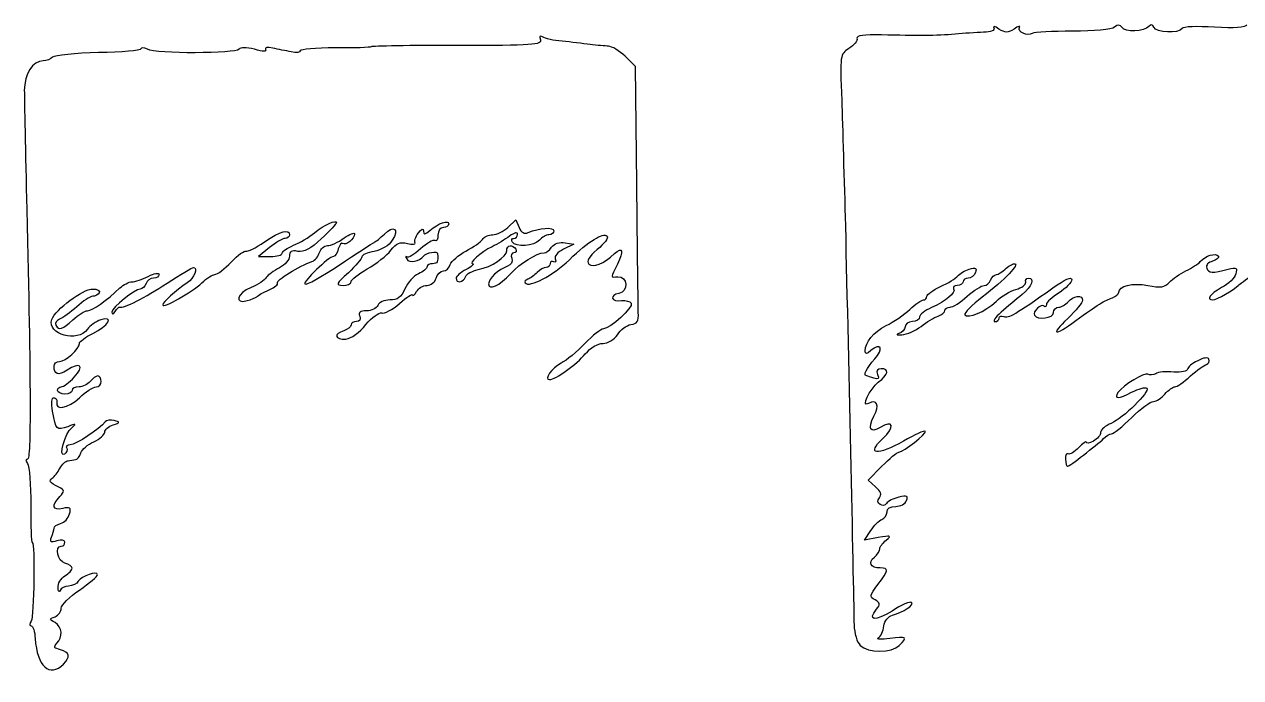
# Model space of a CAD drawing. Extents: x 0 to 69.4, y 0 to 30.3.
# Drawn here: x 28.84 to 34.67, y 11.69 to 14.83 of the extents above; entities that cross this region are included whole.
import ezdxf

# ---------------------------------------------------------------- set-up
doc = ezdxf.new("R2010")
doc.units = 0
doc.header["$MEASUREMENT"] = 0
doc.layers.get('0').update_dxf_attribs({"linetype": 'CONTINUOUS'})

msp = doc.modelspace()

# ---------------------------------------------------------------- linework, layer by layer
at = {"color": 0, "linetype": 'CONTINUOUS'}
for p, q in [((31.3111, 14.7518), (31.3111, 14.7518)), ((31.7676, 14.625), (31.7174, 14.6736)), ((31.7729, 14.0608), (31.7676, 14.625)), ((31.1549, 13.8526), (31.1931, 13.889)), ((31.1931, 13.889), (31.2088, 13.8526)), ((31.4708, 13.7727), (31.4222, 13.7484)), ((31.4292, 13.7797), (31.4708, 13.7727)), ((30.0126, 13.7571), (29.9606, 13.7137)), ((29.9606, 13.7137), (30.0179, 13.7137)), ((34.4618, 13.2138), (34.4618, 13.2138)), ((32.8822, 12.6409), (32.9482, 12.7086)), ((32.9169, 12.6097), (32.8822, 12.6409)), ((32.8649, 12.3545), (32.8943, 12.3996)), ((32.9308, 12.3666), (32.8649, 12.3545))]:
    msp.add_line(p, q, dxfattribs=at)
for points in [[(33.4846, 14.809), (33.4915, 14.7969), (33.4724, 14.79), (33.4342, 14.7882)], [(33.5087, 14.8039), (33.4881, 14.8178), (33.4776, 14.8194), (33.4846, 14.809)], [(33.6078, 14.8108), (33.6129, 14.8194), (33.6025, 14.8178), (33.5817, 14.8039)], [(33.6685, 14.7831), (33.646, 14.7674), (33.5956, 14.79), (33.6078, 14.8108)], [(34.0625, 14.8125), (34.0504, 14.8021), (33.9636, 14.7935), (33.8629, 14.7935)], [(34.099, 14.8108), (34.0903, 14.8247), (34.0799, 14.8264), (34.0625, 14.8125)], [(34.2275, 14.816), (34.2067, 14.7917), (34.1129, 14.7865), (34.099, 14.8108)], [(34.2518, 14.8125), (34.2449, 14.8264), (34.2379, 14.8264), (34.2275, 14.816)], [(34.3872, 14.8056), (34.3715, 14.7813), (34.2604, 14.7865), (34.2518, 14.8125)], [(34.5417, 14.8125), (34.4583, 14.8178), (34.3924, 14.816), (34.3872, 14.8056)], [(34.6979, 14.8229), (34.691, 14.8108), (34.6372, 14.8074), (34.5417, 14.8125)], [(31.3111, 14.7518), (31.3199, 14.7275), (31.2747, 14.724), (30.9136, 14.7257)], [(31.3215, 14.7657), (31.3076, 14.7743), (31.3042, 14.7692), (31.3111, 14.7518)], [(31.4153, 14.7449), (31.3754, 14.7483), (31.3319, 14.7588), (31.3215, 14.7657)], [(32.8283, 14.7588), (32.8318, 14.7483), (32.8144, 14.7257), (32.7901, 14.7101)], [(32.9464, 14.7761), (32.8614, 14.7778), (32.8267, 14.7726), (32.8283, 14.7588)], [(33.2988, 14.7796), (33.2103, 14.7708), (33.1131, 14.7708), (32.9464, 14.7761)], [(33.4342, 14.7882), (33.3994, 14.7865), (33.3387, 14.7831), (33.2988, 14.7796)], [(33.5817, 14.8039), (33.5522, 14.7847), (33.5383, 14.7847), (33.5087, 14.8039)], [(33.8629, 14.7935), (33.7657, 14.7935), (33.6789, 14.7882), (33.6685, 14.7831)], [(29.3964, 14.7083), (29.3964, 14.6997), (29.3044, 14.6928), (29.1933, 14.691)], [(29.4276, 14.7067), (29.4103, 14.7153), (29.3964, 14.7153), (29.3964, 14.7083)], [(29.8668, 14.7067), (29.8529, 14.6858), (29.4676, 14.684), (29.4276, 14.7067)], [(29.9415, 14.7067), (29.8999, 14.7171), (29.8737, 14.7171), (29.8668, 14.7067)], [(29.9936, 14.7049), (30.0006, 14.6944), (29.9814, 14.6944), (29.9415, 14.7067)], [(30.0283, 14.7118), (30.0022, 14.7188), (29.9883, 14.7153), (29.9936, 14.7049)], [(30.1168, 14.6944), (30.0925, 14.6997), (30.0526, 14.7067), (30.0283, 14.7118)], [(30.1603, 14.6997), (30.1603, 14.691), (30.1411, 14.6893), (30.1168, 14.6944)], [(30.3269, 14.7136), (30.2349, 14.7136), (30.1603, 14.7067), (30.1603, 14.6997)], [(30.5006, 14.7188), (30.4971, 14.7153), (30.4189, 14.7118), (30.3269, 14.7136)], [(30.9136, 14.7257), (30.6897, 14.7257), (30.504, 14.7222), (30.5006, 14.7188)], [(31.549, 14.7292), (31.516, 14.7344), (31.4553, 14.7414), (31.4153, 14.7449)], [(31.6375, 14.7222), (31.6218, 14.7222), (31.5819, 14.7257), (31.549, 14.7292)], [(31.7174, 14.6736), (31.6896, 14.6997), (31.6531, 14.7206), (31.6375, 14.7222)], [(32.7901, 14.7101), (32.7468, 14.6824), (32.7468, 14.6806), (32.7554, 14.4618)], [(28.9278, 14.6511), (28.8774, 14.6511), (28.8375, 14.5886), (28.8375, 14.5088)], [(28.9729, 14.6685), (28.9642, 14.6597), (28.9433, 14.6511), (28.9278, 14.6511)], [(29.1933, 14.691), (29.0822, 14.6875), (28.9833, 14.6789), (28.9729, 14.6685)], [(28.8375, 14.5088), (28.8375, 14.4671), (28.8426, 14.2119), (28.8496, 13.9394)], [(32.7554, 14.4618), (32.7589, 14.3421), (32.7676, 14.0713), (32.7728, 13.8613)], [(31.7799, 13.4447), (31.7799, 13.4742), (31.7764, 13.7502), (31.7729, 14.0608)], [(28.8496, 13.9394), (28.8688, 13.1009), (28.8704, 12.7416), (28.8531, 12.7416)], [(30.2279, 13.8266), (30.2765, 13.8665), (30.3339, 13.8925), (30.3339, 13.8752)], [(30.7817, 13.8387), (30.8217, 13.8734), (30.8719, 13.8908), (30.8719, 13.87)], [(29.9883, 13.7832), (30.0665, 13.837), (30.1082, 13.8474), (30.1082, 13.8179)], [(30.1082, 13.8179), (30.1082, 13.8092), (30.0978, 13.8005), (30.0874, 13.8005)], [(30.1272, 13.7675), (30.1585, 13.7797), (30.2019, 13.8057), (30.2279, 13.8266)], [(30.3339, 13.8752), (30.3339, 13.87), (30.3008, 13.8352), (30.261, 13.7988)], [(30.4207, 13.8213), (30.4207, 13.7988), (30.3772, 13.7641), (30.3633, 13.7762)], [(30.3703, 13.8023), (30.3981, 13.8213), (30.4207, 13.83), (30.4207, 13.8213)], [(30.5144, 13.7814), (30.5231, 13.7849), (30.5439, 13.8023), (30.5631, 13.8213)], [(30.5631, 13.8213), (30.6082, 13.8665), (30.636, 13.8439), (30.6013, 13.7918)], [(30.7106, 13.7779), (30.7053, 13.7866), (30.7122, 13.8075), (30.7261, 13.8266)], [(30.7261, 13.8266), (30.7418, 13.8474), (30.7504, 13.8509), (30.7504, 13.8352)], [(30.7504, 13.8352), (30.7504, 13.8179), (30.7574, 13.8179), (30.7817, 13.8387)], [(30.846, 13.8526), (30.8321, 13.8526), (30.8199, 13.837), (30.8199, 13.8161)], [(30.8719, 13.87), (30.8719, 13.8595), (30.8599, 13.8526), (30.846, 13.8526)], [(31.0335, 13.7953), (31.0404, 13.8075), (31.0629, 13.8179), (31.0821, 13.8179)], [(31.0821, 13.8179), (31.1011, 13.8179), (31.134, 13.8335), (31.1549, 13.8526)], [(31.2018, 13.8196), (31.2018, 13.8318), (31.1861, 13.8283), (31.1636, 13.8109)], [(31.1826, 13.8005), (31.1931, 13.8005), (31.2018, 13.8092), (31.2018, 13.8196)], [(31.2088, 13.8526), (31.2192, 13.8283), (31.2347, 13.8196), (31.2521, 13.8283)], [(31.2521, 13.8283), (31.306, 13.8509), (31.3754, 13.8561), (31.3754, 13.837)], [(31.3511, 13.8179), (31.3389, 13.8179), (31.3181, 13.8057), (31.306, 13.7918)], [(31.3754, 13.837), (31.3754, 13.8266), (31.365, 13.8179), (31.3511, 13.8179)], [(31.45, 13.6981), (31.5437, 13.7884), (31.6114, 13.83), (31.6306, 13.8109)], [(32.7728, 13.8613), (32.7885, 13.2016), (32.8128, 12.075), (32.8144, 11.9483)], [(29.8999, 13.7398), (29.9068, 13.7345), (29.9467, 13.7554), (29.9883, 13.7832)], [(30.0874, 13.8005), (30.0751, 13.7988), (30.0422, 13.7797), (30.0126, 13.7571)], [(30.0735, 13.7293), (30.0735, 13.738), (30.0978, 13.7536), (30.1272, 13.7675)], [(30.261, 13.7988), (30.2106, 13.7502), (30.1776, 13.7328), (30.1481, 13.738)], [(30.2522, 13.7328), (30.2575, 13.7502), (30.2749, 13.7658), (30.2904, 13.7658)], [(30.2904, 13.7658), (30.3061, 13.7658), (30.3425, 13.7814), (30.3703, 13.8023)], [(30.3633, 13.7762), (30.3582, 13.7814), (30.3494, 13.7693), (30.3425, 13.7502)], [(30.346, 13.672), (30.4293, 13.7276), (30.5057, 13.7779), (30.5144, 13.7814)], [(30.6013, 13.7918), (30.5856, 13.7658), (30.5492, 13.745), (30.5144, 13.738)], [(30.5943, 13.7432), (30.6203, 13.7779), (30.6376, 13.7849), (30.674, 13.7762)], [(30.674, 13.7762), (30.6983, 13.7693), (30.714, 13.771), (30.7106, 13.7779)], [(30.806, 13.7901), (30.7974, 13.7953), (30.7661, 13.7762), (30.7365, 13.7502)], [(30.8199, 13.8161), (30.8199, 13.797), (30.8129, 13.7849), (30.806, 13.7901)], [(30.9536, 13.7398), (30.99, 13.7588), (31.0265, 13.7832), (31.0335, 13.7953)], [(31.0803, 13.7606), (31.0265, 13.7345), (30.964, 13.679), (30.9865, 13.679)], [(31.1636, 13.8109), (31.141, 13.7953), (31.1046, 13.7727), (31.0803, 13.7606)], [(31.1497, 13.7415), (31.1497, 13.7693), (31.1775, 13.7745), (31.1931, 13.7484)], [(31.1757, 13.7832), (31.1706, 13.7936), (31.174, 13.8005), (31.1826, 13.8005)], [(31.306, 13.7918), (31.2817, 13.7623), (31.1914, 13.7571), (31.1757, 13.7832)], [(31.365, 13.7588), (31.3771, 13.7762), (31.4032, 13.7832), (31.4292, 13.7797)], [(31.6306, 13.8109), (31.6392, 13.8023), (31.6167, 13.7745), (31.5838, 13.7467)], [(31.6669, 13.7276), (31.7051, 13.7623), (31.7121, 13.7398), (31.6808, 13.6773)], [(29.8304, 13.6877), (29.8617, 13.7207), (29.8929, 13.7432), (29.8999, 13.7398)], [(30.0179, 13.7137), (30.0474, 13.7137), (30.0735, 13.7207), (30.0735, 13.7293)], [(30.1082, 13.7154), (30.1082, 13.6981), (30.0874, 13.6738), (30.0612, 13.6599)], [(30.1481, 13.738), (30.1186, 13.745), (30.1082, 13.738), (30.1082, 13.7154)], [(30.32, 13.7137), (30.2957, 13.712), (30.1707, 13.5922), (30.1828, 13.5818)], [(30.2158, 13.6894), (30.2314, 13.6946), (30.2471, 13.7137), (30.2522, 13.7328)], [(30.3425, 13.7502), (30.3374, 13.7293), (30.3269, 13.7137), (30.32, 13.7137)], [(30.4554, 13.712), (30.4554, 13.7033), (30.4258, 13.6703), (30.3911, 13.6356)], [(30.5144, 13.738), (30.4814, 13.7328), (30.4554, 13.7207), (30.4554, 13.712)], [(30.4814, 13.6547), (30.5249, 13.679), (30.5751, 13.7189), (30.5943, 13.7432)], [(30.6706, 13.712), (30.6636, 13.7172), (30.6636, 13.7137), (30.6706, 13.7016)], [(30.7365, 13.7502), (30.7071, 13.7224), (30.6775, 13.705), (30.6706, 13.712)], [(30.6706, 13.7016), (30.681, 13.6807), (30.7331, 13.6894), (30.7504, 13.7154)], [(30.7504, 13.7154), (30.7626, 13.7328), (30.8182, 13.7415), (30.8182, 13.7276)], [(30.8182, 13.7276), (30.8217, 13.6877), (30.8182, 13.679), (30.7939, 13.679)], [(30.8789, 13.6755), (30.8842, 13.6911), (30.9189, 13.7207), (30.9536, 13.7398)], [(31.0126, 13.6512), (31.0786, 13.6634), (31.1497, 13.712), (31.1497, 13.7415)], [(31.174, 13.705), (31.1792, 13.6877), (31.1722, 13.6738), (31.1532, 13.6668)], [(31.1844, 13.7311), (31.1722, 13.7311), (31.1687, 13.7189), (31.174, 13.705)], [(31.1687, 13.6321), (31.2139, 13.6807), (31.2937, 13.7311), (31.3285, 13.7311)], [(31.1931, 13.7484), (31.1983, 13.7398), (31.1949, 13.7311), (31.1844, 13.7311)], [(31.3285, 13.7311), (31.3372, 13.7311), (31.3546, 13.7432), (31.365, 13.7588)], [(31.3824, 13.7016), (31.3875, 13.6877), (31.384, 13.6825), (31.3754, 13.6877)], [(31.4222, 13.7484), (31.3928, 13.7345), (31.3771, 13.7154), (31.3824, 13.7016)], [(31.5838, 13.7467), (31.5421, 13.7102), (31.5299, 13.6911), (31.5437, 13.6773)], [(31.5437, 13.6773), (31.5629, 13.6582), (31.6149, 13.679), (31.6669, 13.7276)], [(34.474, 13.6894), (34.4983, 13.7172), (34.5486, 13.7328), (34.5608, 13.7154)], [(34.5608, 13.7154), (34.5643, 13.7068), (34.5521, 13.6963), (34.5331, 13.6911)], [(29.5214, 13.5852), (29.5857, 13.6269), (29.6429, 13.6616), (29.6482, 13.6616)], [(29.6482, 13.6616), (29.6725, 13.6616), (29.6517, 13.6095), (29.6186, 13.587)], [(29.7506, 13.6269), (29.7626, 13.6269), (29.7974, 13.6547), (29.8304, 13.6877)], [(30.0612, 13.6599), (30.0335, 13.646), (30.0057, 13.6252), (29.9971, 13.613)], [(30.0508, 13.587), (30.0404, 13.5974), (30.1585, 13.6703), (30.2158, 13.6894)], [(30.1828, 13.5818), (30.1881, 13.5748), (30.2626, 13.6165), (30.346, 13.672)], [(30.4033, 13.5922), (30.4033, 13.6009), (30.4381, 13.6286), (30.4814, 13.6547)], [(30.7678, 13.6651), (30.7678, 13.6564), (30.7487, 13.6408), (30.7261, 13.6304)], [(30.7939, 13.679), (30.78, 13.679), (30.7678, 13.672), (30.7678, 13.6651)], [(30.8112, 13.6095), (30.8164, 13.6286), (30.8321, 13.6443), (30.846, 13.6443)], [(30.846, 13.6443), (30.8599, 13.6443), (30.8737, 13.6582), (30.8789, 13.6755)], [(30.9553, 13.6512), (30.9275, 13.6373), (30.9067, 13.6182), (30.9067, 13.6095)], [(30.9518, 13.6165), (30.9571, 13.6304), (30.9831, 13.6443), (31.0126, 13.6512)], [(30.9865, 13.679), (30.9953, 13.6773), (30.9814, 13.6651), (30.9553, 13.6512)], [(31.1532, 13.6668), (31.1099, 13.6512), (31.0629, 13.6078), (31.0629, 13.5818)], [(31.2382, 13.587), (31.259, 13.5627), (31.3701, 13.6217), (31.45, 13.6981)], [(31.3389, 13.6616), (31.3285, 13.6616), (31.3094, 13.6512), (31.2956, 13.6373)], [(31.3581, 13.6807), (31.3581, 13.6703), (31.3493, 13.6616), (31.3389, 13.6616)], [(31.3754, 13.6877), (31.365, 13.6929), (31.3581, 13.6894), (31.3581, 13.6807)], [(31.6808, 13.6773), (31.6461, 13.6095), (31.6461, 13.613), (31.6826, 13.6165)], [(33.311, 13.62), (33.3214, 13.6321), (33.3457, 13.646), (33.3665, 13.6529)], [(33.3665, 13.6529), (33.3978, 13.6616), (33.4047, 13.6582), (33.396, 13.6373)], [(33.5835, 13.679), (33.6113, 13.679), (33.5383, 13.6043), (33.429, 13.5193)], [(33.4967, 13.6269), (33.5053, 13.6269), (33.5244, 13.6391), (33.5383, 13.6529)], [(33.5383, 13.6529), (33.5539, 13.6668), (33.5731, 13.679), (33.5835, 13.679)], [(34.3264, 13.5904), (34.3403, 13.6061), (34.3768, 13.6304), (34.4046, 13.6443)], [(34.4046, 13.6443), (34.434, 13.6582), (34.4653, 13.679), (34.474, 13.6894)], [(34.5331, 13.6911), (34.5122, 13.6859), (34.5, 13.672), (34.5053, 13.6582)], [(34.5053, 13.6582), (34.5122, 13.6338), (34.5331, 13.6321), (34.6076, 13.6529)], [(34.6076, 13.6529), (34.6476, 13.6634), (34.6528, 13.6599), (34.6442, 13.6304)], [(29.294, 13.4707), (29.3131, 13.4638), (29.4172, 13.5158), (29.5214, 13.5852)], [(29.2957, 13.5627), (29.3131, 13.5783), (29.3392, 13.5922), (29.3531, 13.5922)], [(29.3531, 13.5922), (29.3686, 13.5922), (29.4033, 13.6043), (29.4311, 13.6182)], [(29.4572, 13.6095), (29.4415, 13.6095), (29.426, 13.5974), (29.4207, 13.5835)], [(29.4311, 13.6182), (29.4607, 13.6338), (29.4832, 13.6373), (29.4832, 13.6269)], [(29.4832, 13.6269), (29.4832, 13.6182), (29.4711, 13.6095), (29.4572, 13.6095)], [(29.6186, 13.587), (29.5631, 13.5505), (29.5006, 13.495), (29.5006, 13.4811)], [(29.5006, 13.4811), (29.5006, 13.4638), (29.6412, 13.5418), (29.6881, 13.587)], [(29.6881, 13.587), (29.7124, 13.6095), (29.7401, 13.6269), (29.7506, 13.6269)], [(29.9971, 13.613), (29.9901, 13.5991), (29.9571, 13.5783), (29.9242, 13.5644)], [(30.011, 13.554), (30.0388, 13.5661), (30.0561, 13.58), (30.0508, 13.587)], [(30.3911, 13.6356), (30.3304, 13.5818), (30.3286, 13.5766), (30.3651, 13.5748)], [(30.3651, 13.5748), (30.386, 13.5748), (30.4033, 13.5818), (30.4033, 13.5922)], [(30.7261, 13.6304), (30.7036, 13.62), (30.674, 13.5887), (30.6619, 13.5592)], [(30.7678, 13.5748), (30.7851, 13.5748), (30.806, 13.5904), (30.8112, 13.6095)], [(30.9067, 13.6095), (30.9067, 13.5835), (30.9414, 13.5887), (30.9518, 13.6165)], [(31.0629, 13.5818), (31.0629, 13.5488), (31.115, 13.5731), (31.1687, 13.6321)], [(31.2504, 13.6043), (31.2382, 13.6009), (31.2331, 13.5922), (31.2382, 13.587)], [(31.2956, 13.6373), (31.2833, 13.6234), (31.2625, 13.6095), (31.2504, 13.6043)], [(31.6826, 13.6165), (31.7294, 13.62), (31.7347, 13.5436), (31.6878, 13.5366)], [(33.2293, 13.5696), (33.264, 13.5852), (33.3022, 13.6095), (33.311, 13.62)], [(33.3369, 13.5922), (33.3369, 13.5835), (33.3249, 13.5748), (33.3092, 13.5748)], [(33.3613, 13.6095), (33.3474, 13.6095), (33.3369, 13.6026), (33.3369, 13.5922)], [(33.396, 13.6373), (33.3908, 13.6217), (33.3751, 13.6095), (33.3613, 13.6095)], [(33.4376, 13.5748), (33.4499, 13.5748), (33.4637, 13.587), (33.4689, 13.6009)], [(33.4689, 13.6009), (33.4758, 13.6148), (33.4863, 13.6269), (33.4967, 13.6269)], [(33.5904, 13.5557), (33.6182, 13.5644), (33.639, 13.5783), (33.6372, 13.5904)], [(33.6494, 13.6095), (33.6824, 13.6095), (33.6668, 13.5713), (33.6199, 13.5314)], [(33.6372, 13.5904), (33.6337, 13.6009), (33.6407, 13.6095), (33.6494, 13.6095)], [(33.7675, 13.5627), (33.8265, 13.6061), (33.8578, 13.6182), (33.8578, 13.6026)], [(33.8578, 13.6026), (33.8578, 13.5887), (33.83, 13.5609), (33.7969, 13.5401)], [(34.0833, 13.5418), (34.0833, 13.5731), (34.1476, 13.5887), (34.2222, 13.5748)], [(34.2222, 13.5748), (34.2847, 13.5627), (34.3039, 13.5661), (34.3264, 13.5904)], [(34.6442, 13.6304), (34.6407, 13.6113), (34.6094, 13.5818), (34.5764, 13.5644)], [(34.6563, 13.5748), (34.6615, 13.58), (34.6928, 13.6043), (34.7257, 13.6269)], [(28.9694, 13.4117), (28.9868, 13.4603), (29.1169, 13.5575), (29.1656, 13.5575)], [(29.1396, 13.4533), (29.1639, 13.4533), (29.2333, 13.5036), (29.2957, 13.5627)], [(29.1656, 13.5575), (29.1882, 13.5575), (29.2021, 13.5505), (29.1968, 13.5401)], [(29.1968, 13.5401), (29.1917, 13.5314), (29.176, 13.5227), (29.1656, 13.5227)], [(29.3929, 13.5575), (29.3669, 13.5575), (29.2575, 13.469), (29.2575, 13.4464)], [(29.4207, 13.5835), (29.4138, 13.5696), (29.4033, 13.5575), (29.3929, 13.5575)], [(29.9242, 13.5644), (29.8564, 13.5366), (29.8408, 13.4846), (29.905, 13.5019)], [(29.9519, 13.521), (29.9571, 13.5279), (29.9832, 13.5418), (30.011, 13.554)], [(30.6619, 13.5592), (30.6429, 13.5175), (30.6272, 13.5054), (30.589, 13.5054)], [(30.636, 13.4881), (30.6706, 13.5193), (30.6983, 13.5366), (30.6983, 13.5297)], [(30.6983, 13.5297), (30.6983, 13.521), (30.7071, 13.5279), (30.7175, 13.5453)], [(30.7175, 13.5453), (30.7261, 13.5609), (30.7487, 13.5748), (30.7678, 13.5748)], [(31.6878, 13.5366), (31.6392, 13.5297), (31.6514, 13.495), (31.7, 13.5019)], [(33.1633, 13.5227), (33.1633, 13.5314), (33.1929, 13.5523), (33.2293, 13.5696)], [(33.2918, 13.5592), (33.304, 13.5401), (33.2554, 13.4984), (33.186, 13.469)], [(33.3092, 13.5748), (33.2953, 13.5748), (33.2867, 13.5679), (33.2918, 13.5592)], [(33.3561, 13.5227), (33.389, 13.5505), (33.4256, 13.5748), (33.4376, 13.5748)], [(33.4949, 13.4984), (33.5192, 13.5227), (33.5626, 13.5488), (33.5904, 13.5557)], [(33.6199, 13.5314), (33.5921, 13.5088), (33.5488, 13.4707), (33.5192, 13.4464)], [(33.5331, 13.4256), (33.5557, 13.4169), (33.5835, 13.4342), (33.7675, 13.5627)], [(33.7969, 13.5401), (33.764, 13.5193), (33.7363, 13.4932), (33.7363, 13.4846)], [(33.8404, 13.4967), (33.8647, 13.5262), (33.9099, 13.5314), (33.9099, 13.5036)], [(34.0539, 13.5158), (34.0694, 13.5227), (34.0833, 13.5332), (34.0833, 13.5418)], [(34.5764, 13.5644), (34.5192, 13.5332), (34.5, 13.5054), (34.5347, 13.5054)], [(34.5347, 13.5054), (34.5521, 13.5054), (34.6389, 13.5557), (34.6563, 13.5748)], [(29.0892, 13.4724), (29.0597, 13.4464), (29.0215, 13.4186), (29.0058, 13.4134)], [(29.1656, 13.5227), (29.1535, 13.5227), (29.1188, 13.5002), (29.0892, 13.4724)], [(29.2732, 13.4499), (29.2801, 13.4638), (29.2906, 13.4724), (29.294, 13.4707)], [(29.905, 13.5019), (29.9258, 13.5071), (29.9467, 13.5158), (29.9519, 13.521)], [(30.5318, 13.4794), (30.5249, 13.4655), (30.5022, 13.4533), (30.4779, 13.4533)], [(30.589, 13.5054), (30.5631, 13.5054), (30.5369, 13.4932), (30.5318, 13.4794)], [(30.5508, 13.4429), (30.5631, 13.4377), (30.6013, 13.4586), (30.636, 13.4881)], [(31.7468, 13.4898), (31.759, 13.4707), (31.6444, 13.3665), (31.6132, 13.3665)], [(31.7, 13.5019), (31.7208, 13.5036), (31.7417, 13.4984), (31.7468, 13.4898)], [(33.0818, 13.4603), (33.1078, 13.4846), (33.1374, 13.5054), (33.1478, 13.5054)], [(33.186, 13.469), (33.1547, 13.4551), (33.1286, 13.4342), (33.1286, 13.4238)], [(33.1478, 13.5054), (33.1564, 13.5054), (33.1633, 13.5123), (33.1633, 13.5227)], [(33.2501, 13.4551), (33.2501, 13.4638), (33.2606, 13.4707), (33.2744, 13.4707)], [(33.2744, 13.4707), (33.2867, 13.4707), (33.3249, 13.4932), (33.3561, 13.5227)], [(33.429, 13.5193), (33.3786, 13.4811), (33.3422, 13.4429), (33.3457, 13.4342)], [(33.3457, 13.4342), (33.3596, 13.4134), (33.4429, 13.4481), (33.4949, 13.4984)], [(33.7258, 13.4759), (33.7119, 13.4898), (33.6685, 13.4481), (33.6789, 13.4325)], [(33.7363, 13.4846), (33.7363, 13.4742), (33.731, 13.469), (33.7258, 13.4759)], [(33.771, 13.4447), (33.771, 13.4586), (33.7814, 13.4707), (33.7953, 13.4707)], [(33.7953, 13.4707), (33.8074, 13.4707), (33.8282, 13.4829), (33.8404, 13.4967)], [(33.9099, 13.5036), (33.9099, 13.4932), (33.8786, 13.4551), (33.8386, 13.4169)], [(33.8768, 13.4065), (33.981, 13.4811), (34.0174, 13.5054), (34.0539, 13.5158)], [(29.1396, 13.3648), (29.0944, 13.2988), (28.9451, 13.3405), (28.9694, 13.4117)], [(29.0058, 13.4134), (28.9903, 13.4065), (28.9833, 13.3943), (28.9885, 13.3839)], [(28.9885, 13.3839), (29.0042, 13.3579), (29.0197, 13.3631), (29.0701, 13.4099)], [(29.0701, 13.4099), (29.0961, 13.4342), (29.1274, 13.4533), (29.1396, 13.4533)], [(29.2037, 13.4099), (29.1813, 13.4013), (29.1517, 13.3822), (29.1396, 13.3648)], [(29.1656, 13.344), (29.2401, 13.3804), (29.2697, 13.4308), (29.2037, 13.4099)], [(29.2575, 13.4464), (29.2575, 13.4342), (29.2644, 13.436), (29.2732, 13.4499)], [(30.445, 13.4273), (30.4501, 13.4117), (30.445, 13.4013), (30.4293, 13.4013)], [(30.4779, 13.4533), (30.4467, 13.4533), (30.4362, 13.4464), (30.445, 13.4273)], [(30.4744, 13.3874), (30.504, 13.4221), (30.5369, 13.4464), (30.5508, 13.4429)], [(31.7451, 13.3874), (31.7746, 13.3908), (31.7833, 13.403), (31.7799, 13.4447)], [(32.969, 13.3822), (33.0038, 13.3995), (33.0557, 13.436), (33.0818, 13.4603)], [(33.1286, 13.4238), (33.1286, 13.4117), (33.1131, 13.4013), (33.0939, 13.4013)], [(33.1356, 13.3787), (33.1617, 13.3995), (33.1981, 13.4221), (33.2172, 13.4273)], [(33.2172, 13.4273), (33.2346, 13.4342), (33.2501, 13.4464), (33.2501, 13.4551)], [(33.5192, 13.4464), (33.4915, 13.4221), (33.4776, 13.4013), (33.4897, 13.4013)], [(33.4897, 13.4013), (33.5001, 13.4013), (33.5106, 13.4082), (33.5106, 13.4186)], [(33.5106, 13.4186), (33.5106, 13.4273), (33.521, 13.4308), (33.5331, 13.4256)], [(33.6789, 13.4325), (33.6928, 13.4065), (33.771, 13.4186), (33.771, 13.4447)], [(33.8386, 13.4169), (33.7536, 13.3353), (33.7726, 13.3283), (33.8768, 13.4065)], [(30.3686, 13.3579), (30.3182, 13.3422), (30.3251, 13.3145), (30.379, 13.3179)], [(30.4033, 13.3856), (30.4033, 13.377), (30.3876, 13.3631), (30.3686, 13.3579)], [(30.379, 13.3179), (30.405, 13.3214), (30.4432, 13.3474), (30.4744, 13.3874)], [(30.4293, 13.4013), (30.4154, 13.4013), (30.4033, 13.3943), (30.4033, 13.3856)], [(31.6132, 13.3665), (31.6011, 13.3665), (31.5611, 13.3353), (31.5247, 13.2971)], [(31.6808, 13.3388), (31.6947, 13.3631), (31.7243, 13.3839), (31.7451, 13.3874)], [(32.8683, 13.2606), (32.8683, 13.304), (32.9065, 13.3509), (32.969, 13.3822)], [(33.0592, 13.377), (33.0592, 13.3631), (33.0453, 13.3474), (33.0297, 13.344)], [(33.0436, 13.3388), (33.0679, 13.3405), (33.1096, 13.3579), (33.1356, 13.3787)], [(33.0939, 13.4013), (33.0749, 13.4013), (33.0592, 13.3908), (33.0592, 13.377)], [(29.0058, 13.2103), (29.0354, 13.2103), (29.1014, 13.2711), (29.1014, 13.2971)], [(29.1014, 13.2971), (29.1014, 13.3058), (29.1308, 13.3283), (29.1656, 13.344)], [(31.5247, 13.2971), (31.4882, 13.2572), (31.4361, 13.2155), (31.4101, 13.2016)], [(31.5264, 13.2467), (31.5525, 13.2763), (31.5854, 13.2971), (31.6114, 13.2971)], [(31.6114, 13.2971), (31.6357, 13.2971), (31.6635, 13.3145), (31.6808, 13.3388)], [(32.9135, 13.2224), (32.9586, 13.2711), (32.9429, 13.3023), (32.8943, 13.2624)], [(33.0297, 13.344), (33.0124, 13.3388), (33.0193, 13.337), (33.0436, 13.3388)], [(31.3546, 13.1235), (31.3824, 13.1235), (31.4865, 13.1981), (31.5264, 13.2467)], [(32.8943, 13.2624), (32.8753, 13.245), (32.8683, 13.245), (32.8683, 13.2606)], [(28.9799, 13.1877), (28.9799, 13.1999), (28.9919, 13.2103), (29.0058, 13.2103)], [(29.0424, 13.1686), (28.9989, 13.1408), (28.9799, 13.1478), (28.9799, 13.1877)], [(29.0771, 13.1356), (29.1274, 13.1895), (29.1049, 13.2103), (29.0424, 13.1686)], [(31.4101, 13.2016), (31.365, 13.179), (31.3268, 13.1235), (31.3546, 13.1235)], [(32.8753, 13.1408), (32.8561, 13.1408), (32.8735, 13.179), (32.9135, 13.2224)], [(34.4618, 13.2138), (34.434, 13.2016), (34.4132, 13.1825), (34.4132, 13.1738)], [(34.4271, 13.1408), (34.4583, 13.1686), (34.4931, 13.1929), (34.5035, 13.1964)], [(34.5157, 13.2207), (34.5122, 13.2311), (34.4896, 13.2294), (34.4618, 13.2138)], [(34.5035, 13.1964), (34.5139, 13.1999), (34.5192, 13.2103), (34.5157, 13.2207)], [(29.0146, 13.0888), (29.025, 13.0888), (29.0528, 13.1096), (29.0771, 13.1356)], [(29.1899, 13.1408), (29.1813, 13.1408), (29.1656, 13.1287), (29.1535, 13.1148)], [(29.2056, 13.1148), (29.2056, 13.1287), (29.1986, 13.1408), (29.1899, 13.1408)], [(32.91, 13.1304), (32.8961, 13.1356), (32.8788, 13.1408), (32.8753, 13.1408)], [(32.9274, 13.1478), (32.936, 13.127), (32.9308, 13.1217), (32.91, 13.1304)], [(32.9447, 13.1756), (32.9256, 13.1756), (32.9204, 13.1669), (32.9274, 13.1478)], [(32.9308, 13.1113), (32.9794, 13.1478), (32.9846, 13.1756), (32.9447, 13.1756)], [(34.2222, 13.1495), (34.2067, 13.1599), (34.106, 13.0974), (34.0799, 13.0627)], [(34.2604, 13.1513), (34.2483, 13.1443), (34.2326, 13.1443), (34.2222, 13.1495)], [(34.3472, 13.1599), (34.3108, 13.1634), (34.2726, 13.1599), (34.2604, 13.1513)], [(34.4132, 13.1738), (34.4132, 13.1634), (34.3837, 13.1582), (34.3472, 13.1599)], [(34.3525, 13.0888), (34.3611, 13.0888), (34.3958, 13.1113), (34.4271, 13.1408)], [(28.9972, 13.0714), (28.9972, 13.0818), (29.0058, 13.0888), (29.0146, 13.0888)], [(29.0319, 13.054), (29.0128, 13.054), (28.9972, 13.0627), (28.9972, 13.0714)], [(29.0667, 13.0714), (29.0667, 13.0627), (29.051, 13.054), (29.0319, 13.054)], [(29.0996, 13.0888), (29.0806, 13.0888), (29.0667, 13.0818), (29.0667, 13.0714)], [(29.1535, 13.1148), (29.1412, 13.1009), (29.1169, 13.0888), (29.0996, 13.0888)], [(29.1014, 13.0367), (29.1308, 13.0645), (29.1674, 13.0888), (29.1813, 13.0888)], [(29.1813, 13.0888), (29.1951, 13.0888), (29.2056, 13.1009), (29.2056, 13.1148)], [(32.8839, 13.009), (32.8457, 12.9864), (32.8892, 13.0783), (32.9308, 13.1113)], [(34.2171, 13.0818), (34.2344, 13.0662), (34.1042, 12.9378), (34.0469, 12.9135)], [(34.0799, 13.0627), (34.0574, 13.0297), (34.0851, 13.0297), (34.1442, 13.0627)], [(34.1442, 13.0627), (34.1789, 13.0801), (34.2101, 13.0888), (34.2171, 13.0818)], [(34.3039, 13.054), (34.3212, 13.0731), (34.3421, 13.0888), (34.3525, 13.0888)], [(28.9729, 12.9725), (28.966, 13.0124), (28.9676, 13.0367), (28.9799, 13.0367)], [(28.9799, 13.0367), (28.9885, 13.0367), (28.9954, 13.028), (28.9938, 13.0159)], [(28.9938, 13.0159), (28.9833, 12.9742), (29.0458, 12.9847), (29.1014, 13.0367)], [(32.91, 12.9482), (32.9378, 13.0003), (32.9239, 13.0332), (32.8839, 13.009)], [(34.1458, 12.9413), (34.1893, 12.9847), (34.2361, 13.0193), (34.25, 13.0193)], [(34.25, 13.0193), (34.2639, 13.0193), (34.2882, 13.0349), (34.3039, 13.054)], [(29.0458, 12.8978), (28.9919, 12.8788), (28.9885, 12.8822), (28.9729, 12.9725)], [(32.9394, 12.8944), (32.8908, 12.8649), (32.8788, 12.8857), (32.91, 12.9482)], [(29.0301, 12.7659), (28.9989, 12.7468), (29.0319, 12.8683), (29.0649, 12.8926)], [(29.0649, 12.8926), (29.0875, 12.9117), (29.0857, 12.9135), (29.0458, 12.8978)], [(29.2246, 12.9204), (29.2003, 12.8874), (29.084, 12.811), (29.0579, 12.811)], [(29.2229, 12.8718), (29.2229, 12.884), (29.2401, 12.8996), (29.2628, 12.9065)], [(29.2679, 12.9274), (29.2506, 12.9326), (29.2315, 12.9291), (29.2246, 12.9204)], [(29.2628, 12.9065), (29.2975, 12.9169), (29.2975, 12.9204), (29.2679, 12.9274)], [(32.9517, 12.8406), (33.0124, 12.8961), (33.0038, 12.9343), (32.9394, 12.8944)], [(34.0469, 12.9135), (34.0192, 12.9031), (33.9965, 12.884), (33.9965, 12.8701)], [(34.0486, 12.8631), (34.0574, 12.8631), (34.1007, 12.8978), (34.1458, 12.9413)], [(29.1708, 12.8249), (29.1986, 12.8388), (29.2229, 12.8597), (29.2229, 12.8718)], [(33.0522, 12.8284), (32.9256, 12.7572), (32.87, 12.7642), (32.9517, 12.8406)], [(33.0297, 12.7763), (33.0506, 12.7763), (33.1651, 12.8666), (33.1564, 12.8753)], [(33.1564, 12.8753), (33.1512, 12.8805), (33.1043, 12.8597), (33.0522, 12.8284)], [(33.8369, 12.7069), (33.8456, 12.7069), (33.9775, 12.8093), (34.0104, 12.8406)], [(33.9272, 12.8232), (33.9272, 12.8301), (33.9115, 12.818), (33.8907, 12.7972)], [(33.9619, 12.8284), (33.9428, 12.818), (33.9272, 12.8163), (33.9272, 12.8232)], [(33.9965, 12.8701), (33.9965, 12.8579), (33.981, 12.8388), (33.9619, 12.8284)], [(34.0104, 12.8406), (34.0226, 12.8527), (34.04, 12.8631), (34.0486, 12.8631)], [(29.0406, 12.7954), (29.0458, 12.7867), (29.0406, 12.7728), (29.0301, 12.7659)], [(29.0579, 12.811), (29.0424, 12.811), (29.0336, 12.8041), (29.0406, 12.7954)], [(29.0822, 12.7399), (29.091, 12.7399), (29.1031, 12.7555), (29.1083, 12.7728)], [(29.1083, 12.7728), (29.1135, 12.7885), (29.1412, 12.8128), (29.1708, 12.8249)], [(32.9482, 12.7086), (32.9846, 12.7451), (33.0211, 12.7763), (33.0297, 12.7763)], [(33.8404, 12.7676), (33.8317, 12.7728), (33.8265, 12.7607), (33.8282, 12.7416)], [(33.8907, 12.7972), (33.8717, 12.7763), (33.849, 12.7624), (33.8404, 12.7676)], [(28.8531, 12.7416), (28.8426, 12.7416), (28.8426, 12.7329), (28.8531, 12.7208)], [(28.8531, 12.7208), (28.8618, 12.7086), (28.8688, 12.6183), (28.8688, 12.5212)], [(29.0076, 12.6982), (29.0181, 12.7173), (29.0354, 12.7347), (29.0475, 12.7347)], [(29.0475, 12.7347), (29.0579, 12.7364), (29.0736, 12.7381), (29.0822, 12.7399)], [(33.8282, 12.7416), (33.83, 12.7225), (33.8335, 12.7069), (33.8369, 12.7069)], [(28.9711, 12.6513), (28.9815, 12.6583), (28.9972, 12.6791), (29.0076, 12.6982)], [(29.0024, 12.6079), (28.9572, 12.6322), (28.9537, 12.6374), (28.9711, 12.6513)], [(29.0076, 12.5628), (29.0319, 12.5888), (29.0319, 12.5923), (29.0024, 12.6079)], [(32.936, 12.5576), (32.9482, 12.5732), (32.9429, 12.5871), (32.9169, 12.6097)], [(29.0215, 12.5055), (28.9729, 12.4934), (28.966, 12.5212), (29.0076, 12.5628)], [(32.9394, 12.5246), (32.9256, 12.5333), (32.9239, 12.5437), (32.936, 12.5576)], [(33.0297, 12.5593), (33.0038, 12.5541), (32.976, 12.5403), (32.9707, 12.5298)], [(33.0142, 12.5159), (33.0367, 12.5159), (33.061, 12.5281), (33.0661, 12.5437)], [(33.0661, 12.5437), (33.0749, 12.5663), (33.0679, 12.5697), (33.0297, 12.5593)], [(28.8688, 12.5212), (28.8669, 12.4222), (28.8704, 12.3423), (28.8757, 12.3423)], [(29.0111, 12.4343), (29.0301, 12.4378), (29.0475, 12.4587), (29.0544, 12.4795)], [(29.0544, 12.4795), (29.0614, 12.5107), (29.0579, 12.5142), (29.0215, 12.5055)], [(32.9707, 12.5298), (32.9637, 12.5194), (32.9499, 12.5177), (32.9394, 12.5246)], [(32.9482, 12.4534), (32.9621, 12.4587), (32.9725, 12.4743), (32.9725, 12.4899)], [(32.9725, 12.4899), (32.9725, 12.5055), (32.9881, 12.5159), (33.0142, 12.5159)], [(28.9799, 12.4118), (28.9799, 12.4187), (28.9938, 12.4291), (29.0111, 12.4343)], [(32.8943, 12.3996), (32.91, 12.4239), (32.9343, 12.4482), (32.9482, 12.4534)], [(28.9938, 12.351), (28.9642, 12.3406), (28.959, 12.3441), (28.9676, 12.3684)], [(28.9676, 12.3684), (28.9746, 12.384), (28.9799, 12.4031), (28.9799, 12.4118)], [(32.969, 12.3545), (32.995, 12.3753), (32.9899, 12.3771), (32.9308, 12.3666)], [(28.8757, 12.3423), (28.8896, 12.3423), (28.8843, 11.9882), (28.8704, 11.9657)], [(29.0319, 12.2434), (28.9972, 12.2521), (28.9815, 12.325), (29.0146, 12.325)], [(29.0319, 12.3441), (29.0319, 12.3545), (29.0162, 12.358), (28.9938, 12.351)], [(29.0146, 12.325), (29.025, 12.325), (29.0319, 12.3337), (29.0319, 12.3441)], [(32.9117, 12.2729), (32.9256, 12.285), (32.9378, 12.3024), (32.9378, 12.3128)], [(32.9378, 12.3128), (32.9378, 12.3215), (32.9517, 12.3406), (32.969, 12.3545)], [(29.0667, 12.2191), (29.0667, 12.2278), (29.051, 12.2382), (29.0319, 12.2434)], [(32.9394, 12.2208), (32.8926, 12.2208), (32.8804, 12.2468), (32.9117, 12.2729)], [(29.0319, 12.1826), (29.051, 12.1948), (29.0667, 12.2104), (29.0667, 12.2191)], [(29.1882, 12.1878), (29.1882, 12.2087), (29.1118, 12.1826), (29.0961, 12.1566)], [(29.1014, 12.1149), (29.15, 12.1479), (29.1882, 12.1809), (29.1882, 12.1878)], [(32.929, 12.1409), (32.9811, 12.2104), (32.9829, 12.2208), (32.9394, 12.2208)], [(28.9989, 12.1253), (28.9972, 12.1444), (29.0128, 12.1705), (29.0319, 12.1826)], [(29.0493, 12.134), (29.0319, 12.134), (29.0128, 12.1236), (29.0093, 12.1132)], [(29.0961, 12.1566), (29.0892, 12.1444), (29.0683, 12.134), (29.0493, 12.134)], [(32.9151, 12.0681), (32.8874, 12.0819), (32.8892, 12.0889), (32.929, 12.1409)], [(29.0093, 12.1132), (29.0042, 12.101), (28.9989, 12.1062), (28.9989, 12.1253)], [(29.0146, 12.0282), (29.0146, 12.0438), (29.0544, 12.0819), (29.1014, 12.1149)], [(28.985, 11.9865), (29.0007, 11.9934), (29.0146, 12.0125), (29.0146, 12.0282)], [(32.9968, 12.0143), (32.9135, 11.9639), (32.8769, 11.9674), (32.9221, 12.0229)], [(32.9221, 12.0229), (32.9413, 12.0455), (32.9394, 12.0542), (32.9151, 12.0681)], [(33.0904, 12.0559), (33.0853, 12.0611), (33.0418, 12.0438), (32.9968, 12.0143)], [(32.9985, 11.9952), (33.0522, 12.0091), (33.1043, 12.0438), (33.0904, 12.0559)], [(28.8704, 11.9657), (28.8618, 11.9535), (28.8635, 11.9431), (28.8704, 11.9431)], [(28.985, 11.9587), (28.9556, 11.9743), (28.9556, 11.9761), (28.985, 11.9865)], [(28.9938, 11.8597), (29.0232, 11.8893), (29.0197, 11.9379), (28.985, 11.9587)], [(32.9568, 11.9431), (32.9621, 11.9674), (32.9776, 11.9882), (32.9985, 11.9952)], [(28.8704, 11.9431), (28.8792, 11.9431), (28.8878, 11.9153), (28.8896, 11.8823)], [(32.8144, 11.9483), (32.8163, 11.9066), (32.8283, 11.865), (32.844, 11.8493)], [(32.9308, 11.8858), (32.9429, 11.8927), (32.9551, 11.9188), (32.9568, 11.9431)], [(33.0314, 11.8493), (33.0731, 11.8893), (33.0661, 11.8945), (32.9864, 11.8823)], [(28.8896, 11.8823), (28.8982, 11.7486), (28.959, 11.6948), (29.025, 11.7591)], [(29.0111, 11.8285), (28.9799, 11.8354), (28.9764, 11.8424), (28.9938, 11.8597)], [(32.844, 11.8493), (32.8788, 11.8129), (32.9968, 11.8129), (33.0314, 11.8493)], [(32.9864, 11.8823), (32.9447, 11.8771), (32.9204, 11.8771), (32.9308, 11.8858)], [(29.025, 11.7591), (29.0597, 11.7955), (29.0544, 11.8163), (29.0111, 11.8285)]]:
    msp.add_open_spline(points, degree=3, dxfattribs=at)

doc.saveas('drawing.dxf')
